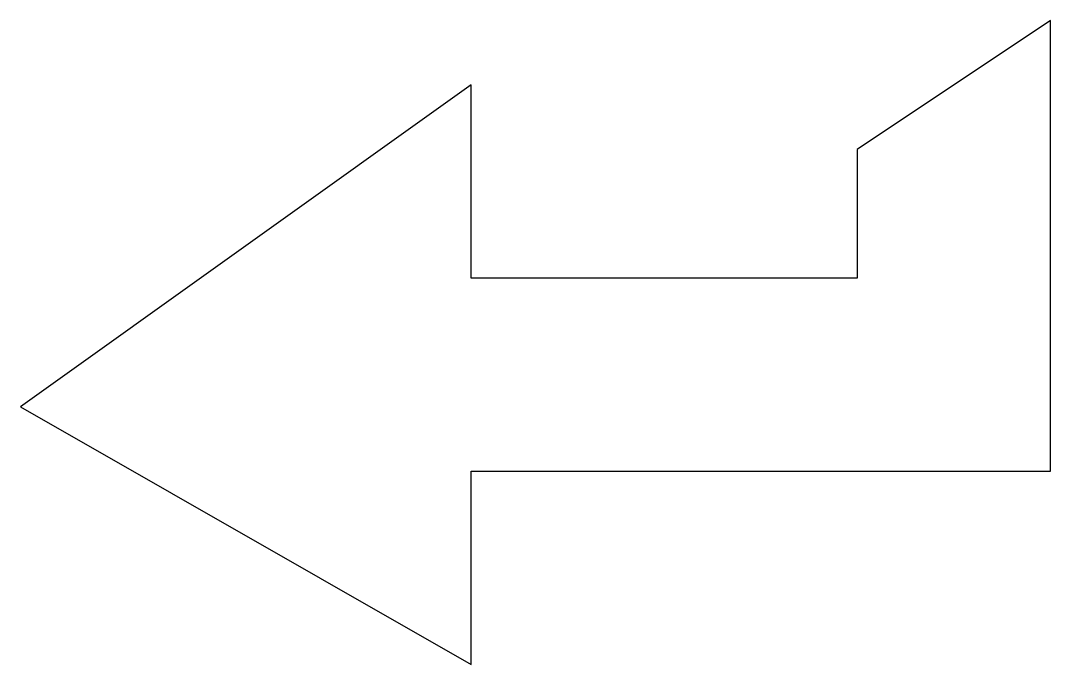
# Model space of a CAD drawing. Extents: x 0 to 212, y 40 to 172.
import ezdxf

# ---------------------------------------------------------------- set-up
doc = ezdxf.new("R2010")
doc.units = 0
doc.layers.get('0').update_dxf_attribs({"linetype": 'CONTINUOUS'})

msp = doc.modelspace()

# ---------------------------------------------------------------- linework, layer by layer
at = {"color": 8}
for p, q in [((211.667, 172.332), (171.979, 145.874)), ((211.667, 79.7278), (211.667, 172.332)), ((92.6042, 159.103), (0, 92.9569)), ((92.6042, 119.415), (92.6042, 159.103)), ((171.979, 145.874), (171.979, 119.415)), ((171.979, 119.415), (92.6042, 119.415)), ((0, 92.9569), (92.6042, 40.0403)), ((92.6042, 40.0403), (92.6042, 79.7278)), ((92.6042, 79.7278), (211.667, 79.7278))]:
    msp.add_line(p, q, dxfattribs=at)

doc.saveas('drawing.dxf')
